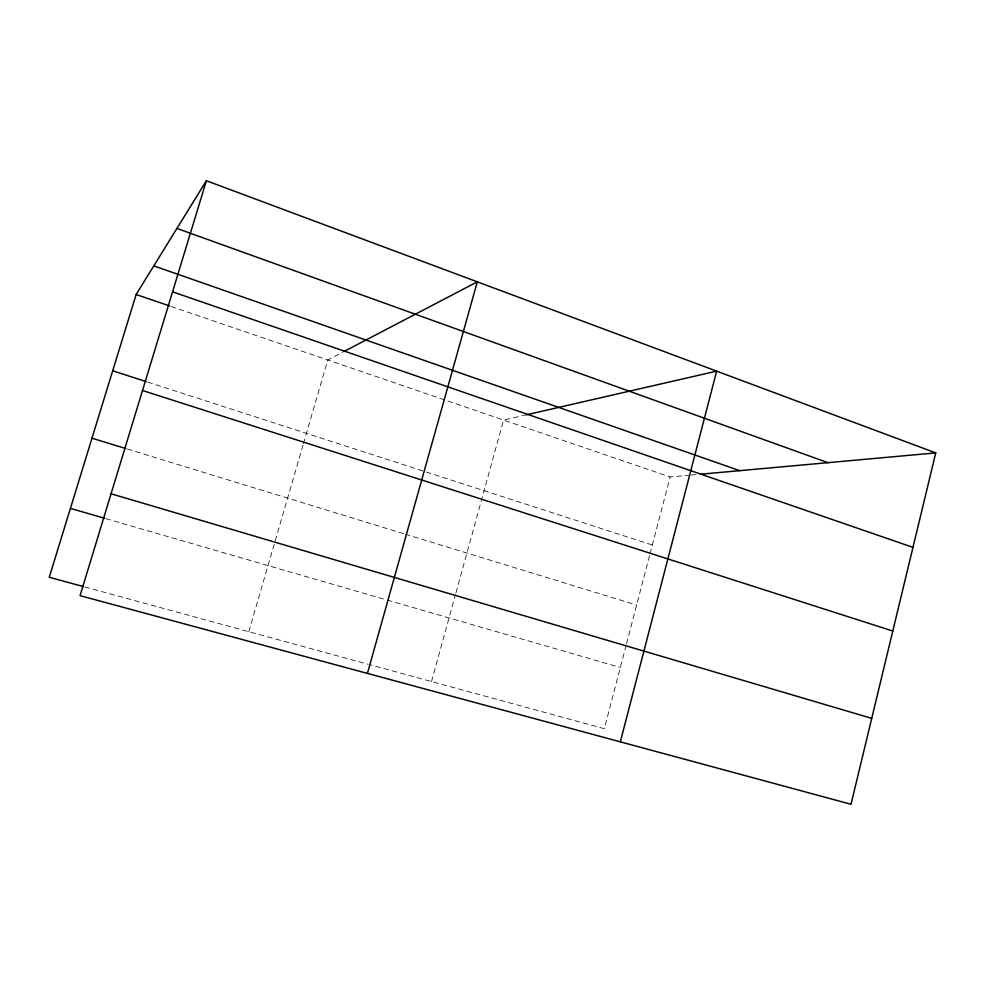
<?xml version="1.0" encoding="UTF-8"?>
<svg xmlns="http://www.w3.org/2000/svg" width="985" height="985" viewBox="0 0 985 985"><rect width="100%" height="100%" fill="white"/><g stroke="black" fill="none" stroke-linecap="round" stroke-linejoin="round"><path stroke-width="0.74" stroke-dasharray="4.92 3.69" d="M626.152 645.2L604.334 728.691L369.621 664.653M626.534 643.71L649.657 555.269M650.038 553.804L670.12 476.962L689.783 475.189M431.504 681.534L455.538 594.349M455.944 592.871L503.569 420.053L524.426 415.264M248.786 631.693L303.023 445.121M303.442 443.644L327.771 359.981L342.768 352.15M691.298 475.041L695.841 474.635M84.722 586.937L368.144 664.259M105.801 518.627L385.751 599.631M387.216 600.05L620.316 667.498M127.287 449.012L403.715 533.698M405.192 534.141L636.642 605.049M147.664 382.082L652.341 545.013M170.984 306.409L670.12 476.962"/><path stroke-width="1.48" d="M935.75 452.903L851.015 804.265L80.044 595.642L206.382 180.735L935.75 452.903L700.372 474.228M620.328 741.84L716.661 371.148L525.916 414.919M367.417 673.408L477.319 281.833L344.134 351.436M206.382 180.735L136.139 294.503L49.25 577.259L83.245 586.531M70.415 508.383L104.336 518.196M111.059 493.781L871.737 718.361M91.987 438.19L125.821 448.557M142.517 390.503L892.792 631.028M112.696 370.791L146.199 381.614M136.139 294.503L169.531 305.916M172.56 291.831L912.972 547.365M153.82 265.888L739.698 470.658M176.943 228.434L827.905 462.667"/></g></svg>
